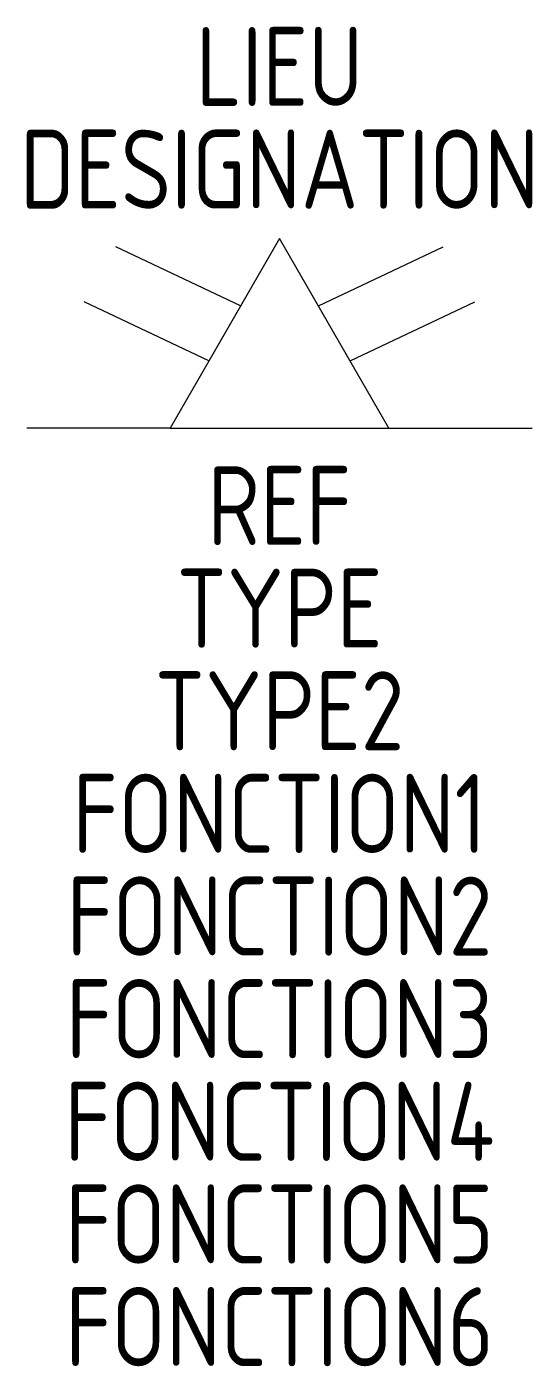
# Model space of a CAD drawing. Header units: millimetres. Extents: x 0 to 16, y -29.7 to 12.7.
import ezdxf
from ezdxf.enums import TextEntityAlignment as Align

# ---------------------------------------------------------------- set-up
doc = ezdxf.new("R2010")
doc.units = ezdxf.units.MM
for name, color, linetype in [('ELEC_FIL', 3, 'Continuous'), ('SYMB_TXT_NOM', 3, 'Continuous'), ('SYMBOLE', 3, 'Continuous')]:
    doc.layers.add(name, color=color, linetype=linetype)
doc.styles.add('NET2_5', font='isocp.shx', dxfattribs={"width": 0.9, "height": 2.5})

msp = doc.modelspace()

# ---------------------------------------------------------------- linework, layer by layer
at = {"layer": 'ELEC_FIL'}
for p, q in [((6.77, 3.869), (2.816, 5.738)), ((9.23, 3.869), (13.184, 5.738)), ((5.766, 2.131), (1.812, 4)), ((10.234, 2.131), (14.188, 4))]:
    msp.add_line(p, q, dxfattribs=at)
msp.add_lwpolyline([(8, 6), (4.536, 0), (11.464, 0)], close=True, dxfattribs=at)
at = {"layer": 'SYMBOLE'}
for p, q in [((4.536, 0), (0, 0)), ((11.464, 0), (16, 0))]:
    msp.add_line(p, q, dxfattribs=at)

# ---------------------------------------------------------------- texts
at = {"layer": 'SYMB_TXT_NOM', "style": 'NET2_5', "width": 0.9, "flags": 8}
for tag, p in [('LIEU', (8, 10.2)), ('DESIGNATION', (8, 6.95)), ('REF', (8, -3.7)), ('TYPE', (8, -6.95)), ('TYPE2', (8, -10.2)), ('FONCTION1', (8, -13.45)), ('FONCTION2', (8, -16.7)), ('FONCTION3', (8, -19.95)), ('FONCTION4', (8, -23.2)), ('FONCTION5', (8, -26.45)), ('FONCTION6', (8, -29.7))]:
    msp.add_attdef(tag, text='', height=2.5, dxfattribs=at).set_placement(p, align=Align.CENTER)

doc.saveas('drawing.dxf')
